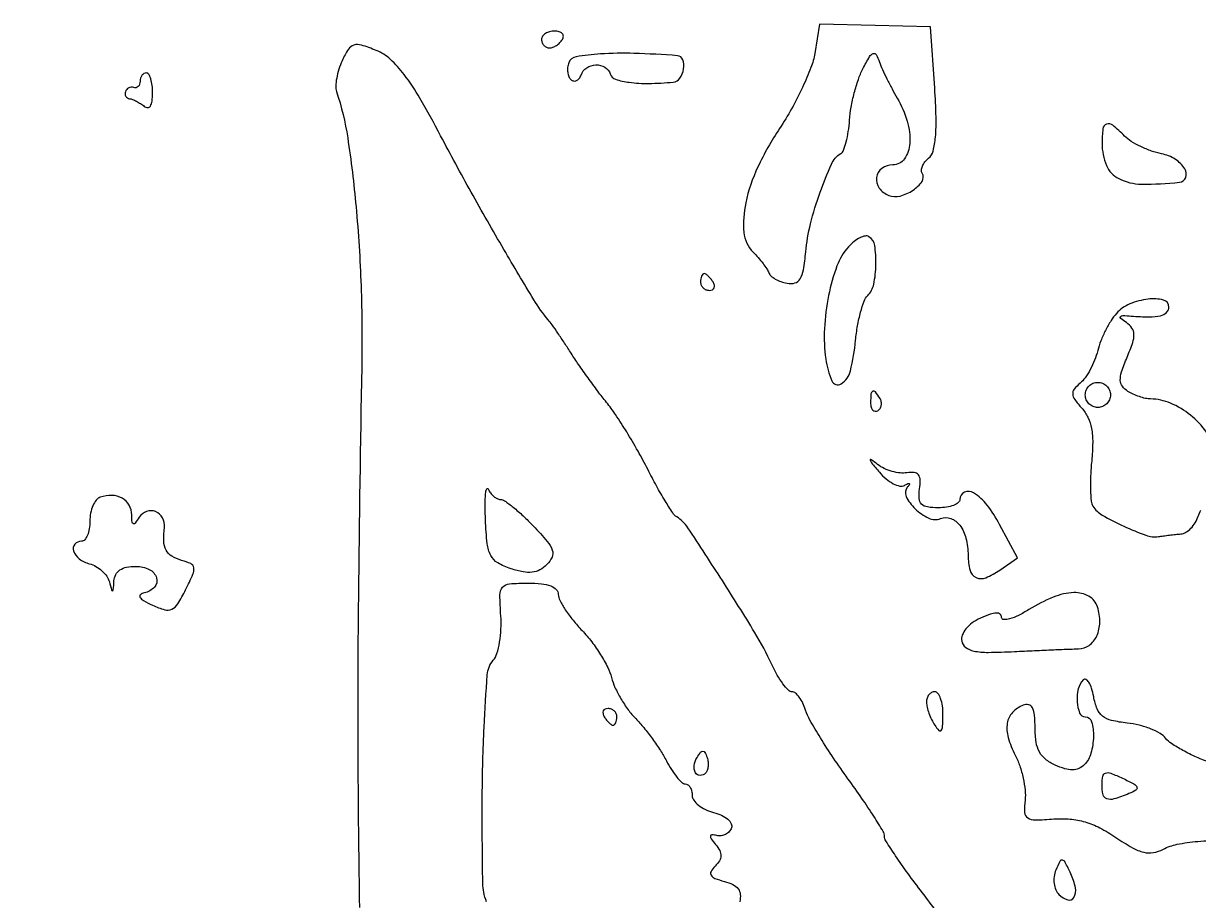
# Model space of a CAD drawing. Extents: x 0 to 5034, y 0 to 2560.
# Drawn here: x 1295.1 to 1435.5, y 1655 to 1759.9 of the extents above; entities that cross this region are included whole.
import ezdxf

# ---------------------------------------------------------------- set-up
doc = ezdxf.new("R2010")
doc.units = 0

msp = doc.modelspace()

# ---------------------------------------------------------------- linework, layer by layer
for points in [[(1228.5, 1642.50939, 0.000059), (1215.411025, 1642.645367, 0.000011), (1191.546875, 1642.889922, 0.000012), (1163.677591, 1643.174228, 0.000011), (1135, 1643.465462, -0.00093)], [(1404.224702, 1653.699307, 0.00629), (1402.5, 1656, -0.006739), (1400.77585, 1658.304265, -0.009778), (1399.321875, 1660.3875, -0.005846), (1398.163096, 1662.163541, -0.142555), (1398, 1662.723961, 0.136743), (1397.842559, 1663.288876, 0.00555), (1396.715841, 1665.107358, 0.009354), (1395.303342, 1667.242227, 0.006456), (1393.628394, 1669.607705, -0.008879), (1391.903727, 1672.068597, -0.01), (1390.336561, 1674.494725, -0.00934), (1389.086124, 1676.605356, -0.052257), (1388.561006, 1677.807787, 0.035708), (1388.227094, 1678.646917, 0.046238), (1387.799598, 1679.356038, 0.053808), (1387.34758, 1679.848663, 0.182188), (1386.946032, 1680, -0.205003), (1386.500488, 1680.190689, -0.030393), (1385.855381, 1680.954688, -0.030096), (1385.166645, 1682.005274, -0.021746), (1384.523958, 1683.25, 0.027912), (1382.469411, 1687.11165, 0.006639), (1378.611265, 1693.292411, 0.003327), (1374.485789, 1699.617205, 0.104157), (1373.165307, 1700.91987, -0.103945), (1372.687889, 1701.390451, -0.009132), (1371.770924, 1702.829899, -0.011654), (1370.738945, 1704.608984, -0.008808), (1369.686538, 1706.607445, 0.01182), (1368.528455, 1708.774808, 0.009343), (1367.177611, 1711.064265, 0.009466), (1365.84318, 1713.143085, 0.023081), (1364.762523, 1714.607445, -0.008943), (1363.727057, 1715.930593, -0.005493), (1362.552707, 1717.523927, -0.005506), (1361.425142, 1719.126432, -0.009789), (1360.537301, 1720.47401, 0.004649), (1359.755351, 1721.687843, 0.004778), (1358.957991, 1722.875788, 0.004631), (1358.24724, 1723.892806, 0.020126), (1357.796659, 1724.47401, -0.038788), (1356.075351, 1726.874037, -0.003961), (1352.49571, 1732.890441, -0.005231), (1348.580988, 1739.754096, -0.005745), (1344.933606, 1746.488323, 0.009664), (1342.463155, 1750.96541, 0.030783), (1340.577534, 1753.811723, 0.04705), (1338.918427, 1755.626286, 0.087389), (1337.235506, 1756.685512, 0.020882), (1335.459533, 1757.325077, 0.150226), (1334.559781, 1757.33019, 0.181287), (1333.900942, 1756.828071, 0.033356), (1333.163291, 1755.459039, 0.030602), (1332.770031, 1754.434017, 0.03058), (1332.50472, 1753.368412, 0.032104), (1332.390775, 1752.412903, 0.095283), (1332.47953, 1751.761849, -0.043776), (1333.819623, 1746.237597, -0.014769), (1334.820124, 1738.006384, -0.014162), (1335.41882, 1728.530835, -0.013284), (1335.498467, 1718.831712, 0.00188), (1335.097668, 1691.370988, 0.004212), (1335.047396, 1670.512766, 0.002272), (1335.21943, 1654.219003, 0.088942)], [(1436.48852, 1711.047978, 0.068692), (1434.582372, 1713.07608, 0.068838), (1432.203144, 1714.507951, 0.098445), (1429.79966, 1715.015313, -0.051765), (1429.200685, 1715.084634, -0.026158), (1428.467712, 1715.288249, -0.025665), (1427.725266, 1715.580138, -0.03463), (1427.090423, 1715.922954, -0.090376), (1426.426058, 1716.53524, -0.157209), (1426.182587, 1717.236791, -0.087745), (1426.33731, 1718.241036, -0.016199), (1427, 1720, 0.016544), (1427.661386, 1721.759181, 0.087316), (1427.8172, 1722.774079, 0.152685), (1427.57471, 1723.494028, 0.087393), (1426.909577, 1724.137109, -0.019208), (1426.231431, 1724.634274, -0.405246), (1426.201915, 1724.860517, -0.245937), (1426.467956, 1724.988434, -0.011417), (1427.5, 1724.929596, 0.015965), (1429.663798, 1724.825968, 0.062445), (1430.991438, 1724.970988, 0.129682), (1431.722231, 1725.362149, 0.208291), (1432, 1726, 0.345951), (1431.338985, 1726.84102, 0.089652), (1429.498034, 1726.95109, 0.070024), (1427.310692, 1726.371727, 0.110087), (1425.732899, 1725.25, 0.043283), (1425.079606, 1724.38519, 0.023147), (1424.420506, 1723.218299, 0.022873), (1423.853644, 1721.956183, 0.032973), (1423.479798, 1720.791018, -0.034203), (1423.116105, 1719.666999, -0.028498), (1422.583141, 1718.529882, -0.029439), (1421.972301, 1717.542765, -0.066365), (1421.376659, 1716.897636, 0.049603), (1420.675156, 1716.187023, 0.189144), (1420.490989, 1715.603971, 0.143083), (1420.732417, 1714.94698, 0.024797), (1421.579767, 1713.911859, -0.074911), (1422.306052, 1712.817742, -0.062865), (1422.73241, 1711.490913, -0.04874), (1422.880779, 1709.808198, -0.022506), (1422.761037, 1707.611777, 0.013908), (1422.632579, 1705.822027, 0.017653), (1422.618439, 1704.165196, 0.0158), (1422.698338, 1702.797811, 0.121798), (1422.906042, 1702.196068, 0.119063), (1424.031764, 1701.128226, 0.022001), (1426.588038, 1699.803848, 0.021704), (1429.247667, 1698.708673, 0.125077), (1430.75, 1698.560433, -0.005518), (1431.331497, 1698.642065, -0.002927), (1432.053642, 1698.731033, -0.002912), (1432.793169, 1698.813388, -0.004512), (1433.432612, 1698.875, 0.114438), (1434.027189, 1699.068688, 0.063359), (1434.628966, 1699.544814, 0.05807), (1435.146622, 1700.213341, 0.058954), (1435.493553, 1700.979687, -0.053335), (1435.818718, 1701.719916, -0.067893)], [(1350.414404, 1654.899865, -0.034896), (1350.08813, 1656.031288, -0.048973), (1349.969537, 1657.075126, -0.004972), (1349.913508, 1667.614303, -0.010549), (1350.123411, 1675.772186, -0.007706), (1350.512777, 1682.020596, -0.154993), (1351.220113, 1683.76522, 0.099384), (1351.659713, 1684.58032, 0.031958), (1351.977952, 1685.923765, 0.03044), (1352.148734, 1687.501267, 0.029773), (1352.128676, 1689.099648, -0.015028), (1352.023429, 1691.6027, -0.180269), (1352.344566, 1692.497045, -0.200724), (1353.15643, 1692.912688, -0.019249), (1355.423531, 1693, -0.026101), (1356.978493, 1692.918773, -0.06433), (1358.088517, 1692.655515, -0.104603), (1358.758055, 1692.226559, -0.200773), (1359, 1691.648314, 0.121558), (1359.174361, 1690.941723, 0.024463), (1359.837153, 1689.817686, 0.024508), (1360.758891, 1688.555358, 0.020758), (1361.849882, 1687.3145, -0.028044), (1362.989373, 1685.979774, -0.022934), (1364.056581, 1684.435534, -0.023521), (1364.907738, 1682.920372, -0.054777), (1365.360087, 1681.701435, 0.046598), (1365.773629, 1680.528763, 0.025207), (1366.48438, 1679.172045, 0.024893), (1367.354163, 1677.852387, 0.035724), (1368.260205, 1676.78525, -0.022803), (1369.221134, 1675.71096, -0.013946), (1370.258885, 1674.36348, -0.013971), (1371.214071, 1672.9686, -0.024039), (1371.91898, 1671.75, 0.022236), (1372.523118, 1670.696866, 0.030119), (1373.165246, 1669.807812, 0.030557), (1373.761879, 1669.16328, 0.193066), (1374.16898, 1669, -0.164001), (1374.485981, 1668.893149, -0.095852), (1374.755888, 1668.59122, -0.077006), (1374.938273, 1668.140653, -0.057794), (1375, 1667.608408, 0.157998), (1375.187997, 1667.028327, 0.068606), (1375.755243, 1666.436042, 0.05815), (1376.587442, 1665.92143, 0.047974), (1377.571039, 1665.571526, -0.046317), (1378.527515, 1665.23483, -0.072007), (1379.260147, 1664.760253, -0.099143), (1379.669118, 1664.227367, -0.205127), (1379.696039, 1663.713118, -0.098172), (1379.427494, 1663.27319, -0.086899), (1379.000831, 1662.946366, -0.085897), (1378.483766, 1662.781345, -0.092772), (1377.955727, 1662.806424, 0.0396), (1377.360173, 1662.898454, 0.395725), (1377.180972, 1662.753697, 0.194371), (1377.26152, 1662.433258, 0.015627), (1377.806934, 1661.732631, -0.050894), (1378.295529, 1661.004514, -0.12917), (1378.441066, 1660.389607, -0.134193), (1378.26356, 1659.797592, -0.056887), (1377.743453, 1659.143453, 0.064471), (1377.258545, 1658.514296, 0.275352), (1377.262874, 1658.059394, 0.168468), (1377.712441, 1657.688282, 0.025133), (1378.847865, 1657.329533, -0.049181), (1379.877732, 1656.948856, -0.118425), (1380.5015, 1656.436032, -0.142134), (1380.7589, 1655.761561, -0.084695), (1380.683853, 1654.899054, 0.155585)], [(1437.01903, 1671.493286, -0.019485), (1435.288645, 1672.180716, -0.020671), (1433.651591, 1672.988638, -0.020802), (1432.30692, 1673.79721, -0.083134), (1431.605364, 1674.449299, 0.10001), (1430.940103, 1675.027386, 0.03547), (1429.796576, 1675.572923, 0.033503), (1428.420916, 1676.009402, 0.033556), (1427, 1676.257954, -0.029771), (1425.132097, 1676.570157, -0.11081), (1424.062863, 1677.081199, -0.132114), (1423.417364, 1677.94543, -0.050163), (1423, 1679.404713, 0.029534), (1422.755152, 1680.416743, 0.064628), (1422.426562, 1681.141803, 0.131458), (1422.076197, 1681.471359, 0.332167), (1421.75, 1681.422721, 0.139706), (1421.157468, 1680.347733, 0.070771), (1421.025416, 1678.795002, 0.081562), (1421.32347, 1677.4573, 0.306272), (1422, 1677, -0.338724), (1422.756329, 1676.421221, -0.071585), (1422.971296, 1674.660574, -0.062464), (1422.674225, 1672.643102, -0.129322), (1421.877331, 1671.277331, -0.090913), (1421.21787, 1670.822216, -0.10323), (1420.468893, 1670.657078, -0.077943), (1419.553839, 1670.790036, -0.031927), (1418.377331, 1671.237846, -0.060993), (1417.234866, 1671.937293, -0.101194), (1416.511518, 1672.799754, -0.087564), (1416.122105, 1673.968915, -0.036724), (1416, 1675.62913, 0.020948), (1415.933733, 1677.210142, 0.098275), (1415.683742, 1678.080491, 0.218254), (1415.233005, 1678.43423, 0.151658), (1414.577319, 1678.391296, 0.114969), (1413.289905, 1677.519308, 0.148114), (1412.668489, 1676.240832, 0.111173), (1412.77613, 1674.53705, 0.04855), (1413.624306, 1672.42304, -0.038151), (1414.164095, 1671.154511, -0.027893), (1414.572992, 1669.678658, -0.028405), (1414.803661, 1668.22821, -0.054108), (1414.795176, 1667.048617, 0.039781), (1414.742347, 1665.572894, 0.241352), (1415.108994, 1664.928627, 0.151524), (1415.979217, 1664.679326, 0.014047), (1418.241009, 1664.79216, -0.041624), (1420.177623, 1664.781972, -0.050095), (1421.965104, 1664.44086, -0.046859), (1423.741679, 1663.726486, -0.030228), (1425.649833, 1662.591976, 0.018848), (1427.625736, 1661.355507, 0.06938), (1428.989625, 1660.806119, 0.104662), (1430.137132, 1660.764993, 0.079833), (1431.328576, 1661.175849, -0.074486), (1432.963623, 1661.759197, -0.026296), (1435.433193, 1662.110798, -0.023945), (1438.383996, 1662.23174, -0.018835)]]:
    msp.add_lwpolyline(points, format="xyb")
for points in [[(1357, 1758, 0.092995), (1357.071618, 1757.618268, 0.096318), (1357.276414, 1757.29375, 0.099231), (1357.581949, 1757.076556, 0.105429), (1357.940983, 1757, 0.089642), (1358.346558, 1757.073302, 0.053229), (1358.7871, 1757.29375, 0.051032), (1359.193797, 1757.617485, 0.06081), (1359.5, 1758, 0.139169), (1359.607943, 1758.379648, 0.191142), (1359.478525, 1758.70625, 0.138808), (1359.110654, 1758.926733, 0.066118), (1358.559017, 1759, 0.062283), (1357.962904, 1758.925455, 0.080552), (1357.457961, 1758.70625, 0.097988), (1357.120018, 1758.381379, 0.153634)], [(1389.667954, 1756.341269, -0.051845), (1389.204708, 1754.63071, -0.017763), (1388.194927, 1752.266075, -0.017438), (1386.887575, 1749.717594, -0.019285), (1385.446032, 1747.352732, 0.036386), (1382.852445, 1742.751167, 0.057541), (1381.405673, 1738.465247, 0.074559), (1381.186993, 1734.928722, 0.176374), (1382.28617, 1732.570973, -0.017006), (1382.89878, 1731.915211, -0.016635), (1383.470111, 1731.21461, -0.016778), (1383.929706, 1730.567139, -0.058221), (1384.160714, 1730.109461, 0.125681), (1384.421181, 1729.729693, 0.048658), (1384.943517, 1729.354948, 0.044225), (1385.616554, 1729.040801, 0.041432), (1386.349131, 1728.841603, 0.114793), (1387.292109, 1728.884923, 0.191997), (1387.913542, 1729.361143, 0.094389), (1388.307865, 1730.443639, 0.016843), (1388.582671, 1732.588482, -0.037604), (1389.156684, 1735.954235, -0.02452), (1390.295975, 1739.729005, -0.020575), (1391.644909, 1743.074233, -0.14929), (1392.775732, 1744.361395, 0.166207), (1393.102999, 1744.759686, 0.025981), (1393.414398, 1745.743768, 0.026502), (1393.668587, 1746.987971, 0.020325), (1393.818036, 1748.367805, -0.027576), (1394.006578, 1749.900711, -0.019067), (1394.380626, 1751.60827, -0.019278), (1394.867689, 1753.226684, -0.036941), (1395.401455, 1754.472694, -0.010454), (1396.20571, 1755.946672, -0.167231), (1396.62725, 1756.315652, -0.382349), (1396.985457, 1756.187818, -0.038133), (1397.390285, 1755.284665, 0.019955), (1397.738291, 1754.426018, 0.008201), (1398.27507, 1753.28987, 0.008099), (1398.891675, 1752.087841, 0.010292), (1399.50124, 1751, -0.06064), (1400.707646, 1748.22583, -0.088138), (1401.008556, 1745.580107, -0.134672), (1400.372793, 1743.725857, -0.248099), (1399, 1743, 0.157889), (1397.684622, 1742.574013, 0.205693), (1397.042174, 1741.49904, 0.193168), (1397.362558, 1740.237375, 0.144511), (1398.512735, 1739.35674, 0.156882), (1399.86449, 1739.282073, 0.082527), (1401.415895, 1739.976242, 0.097637), (1402.47935, 1741.028413, 0.295597), (1402.5, 1742, -0.159708), (1402.410099, 1742.372473, -0.080207), (1402.52638, 1742.84769, -0.066559), (1402.822557, 1743.349758, -0.053327), (1403.26101, 1743.799721, 0.15899), (1403.806179, 1744.66225, 0.040068), (1404.087946, 1746.321362, 0.028682), (1404.162274, 1748.735058, 0.01037), (1404, 1752.163027), (1403.5, 1759.5), (1396.866205, 1759.659799), (1390.23241, 1759.819598)], [(1360.248376, 1755.206872, 0.064033), (1360.11564, 1754.659728, 0.060533), (1360.121842, 1754.085957, 0.065052), (1360.259177, 1753.573105, 0.107998), (1360.513366, 1753.206872, 0.135638), (1360.838164, 1753.038079, 0.159461), (1361.181568, 1753.074831, 0.127738), (1361.492761, 1753.324929, 0.07431), (1361.720238, 1753.75, -0.16059), (1362.391249, 1754.611943, -0.139933), (1363.48344, 1754.965166, -0.146239), (1364.56203, 1754.683214, -0.177567), (1365.209586, 1753.871241, 0.238553), (1365.845713, 1753.241073, 0.045832), (1367.478932, 1752.874587, 0.036093), (1369.797491, 1752.742322, 0.017749), (1372.75, 1752.892035, 0.227714), (1373.537786, 1753.357802, 0.108513), (1373.97701, 1754.480633, 0.125344), (1373.874848, 1755.579652, 0.296553), (1373.25, 1756.056773, 0.011164), (1368.046883, 1756.333978, 0.024048), (1364.035362, 1756.26502, 0.024903), (1361.133208, 1755.929582, 0.266032)], [(1309, 1753, -0.077096), (1308.943642, 1752.636664, -0.119977), (1308.779687, 1752.367188, -0.144529), (1308.535323, 1752.234221, -0.134046), (1308.25, 1752.25, 0.099038), (1307.944686, 1752.288153, 0.097945), (1307.646875, 1752.20625, 0.097945), (1307.402666, 1752.017143, 0.099038), (1307.25, 1751.75, 0.096839), (1307.212135, 1751.457353, 0.119341), (1307.29375, 1751.195333, 0.123168), (1307.483405, 1751.005382, 0.107455), (1307.75, 1750.914963, -0.066705), (1308.107257, 1750.825218, -0.025612), (1308.573437, 1750.611115, -0.024813), (1309.062068, 1750.323921, -0.027943), (1309.5, 1750, 0.177781), (1309.905927, 1749.856026, 0.254521), (1310.232394, 1750.038426, 0.110147), (1310.440029, 1750.619078, 0.031012), (1310.5, 1751.585037, 0.029422), (1310.445508, 1752.510278, 0.045899), (1310.279687, 1753.290605, 0.057891), (1310.038664, 1753.835034, 0.265585), (1309.75, 1754, 0.13236), (1309.46399, 1753.922937, 0.100566), (1309.220313, 1753.70625, 0.087856), (1309.056379, 1753.382111, 0.073375)], [(1424, 1745.571429, 0.099235), (1424.526626, 1742.944139, 0.179159), (1426.004, 1741.358929, 0.114334), (1428.722141, 1740.698481, 0.029654), (1433.25, 1740.918758, 0.282655), (1433.997959, 1741.497863, 0.234043), (1433.896881, 1742.517694, 0.112481), (1432.745639, 1743.675346, 0.091947), (1431.120536, 1744.325893, -0.035362), (1429.904531, 1744.659933, -0.027158), (1428.631864, 1745.187667, -0.027799), (1427.490777, 1745.815457, -0.056772), (1426.691964, 1746.450893, 0.024002), (1425.280613, 1747.73288, 0.256721), (1424.546346, 1747.871674, 0.29261), (1424.102384, 1747.329021, 0.029101)], [(1393.691536, 1733.211645, 0.096247), (1392.31316, 1730.931138, 0.038082), (1391.311895, 1727.390971, 0.037055), (1390.812848, 1723.433072, 0.047888), (1390.975118, 1719.776925, 0.065684), (1391.700542, 1717.168338, 0.462116), (1392.803237, 1716.824076, 0.195465), (1393.920642, 1718.384053, 0.034103), (1394.535635, 1722.024867, -0.019071), (1394.775641, 1723.761981, -0.022129), (1395.139261, 1725.390473, -0.021841), (1395.563378, 1726.72546, -0.108957), (1395.983838, 1727.383838, 0.147427), (1396.712208, 1728.740708, 0.044683), (1396.972888, 1731.088002, 0.043463), (1396.822577, 1733.37688, 0.219626), (1396.133647, 1734.417402, 0.189653), (1395.688365, 1734.497841, 0.065717), (1395.058906, 1734.284078, 0.053905), (1394.358411, 1733.838701, 0.040321)], [(1376, 1729, 0.105053), (1376.081062, 1728.618444, 0.099167), (1376.311086, 1728.29375, 0.09642), (1376.654762, 1728.076123, 0.093332), (1377.059017, 1728, 0.108972), (1377.413961, 1728.078288, 0.182303), (1377.6254, 1728.29375, 0.161196), (1377.656512, 1728.6179, 0.082592), (1377.5, 1729, 0.029505), (1377.231006, 1729.382774, 0.035638), (1376.933975, 1729.70625, 0.038439), (1376.65171, 1729.934461, 0.151918), (1376.440983, 1730, 0.210953), (1376.272352, 1729.92554, 0.081139), (1376.129539, 1729.70625, 0.061769), (1376.032345, 1729.382849, 0.042167)], [(1425, 1715.5, -0.099038), (1424.885486, 1714.927543, -0.097945), (1424.559375, 1714.440625, -0.097945), (1424.072457, 1714.114514, -0.099038), (1423.5, 1714, -0.099038), (1422.927543, 1714.114514, -0.097945), (1422.440625, 1714.440625, -0.097945), (1422.114514, 1714.927543, -0.099038), (1422, 1715.5, -0.099038), (1422.114514, 1716.072457, -0.097945), (1422.440625, 1716.559375, -0.097945), (1422.927543, 1716.885486, -0.099038), (1423.5, 1717, -0.099038), (1424.072457, 1716.885486, -0.097945), (1424.559375, 1716.559375, -0.097945), (1424.885486, 1716.072457, -0.099038)], [(1396.333333, 1714.543989, 0.059057), (1396.394948, 1714.024148, 0.126631), (1396.582917, 1713.669932, 0.191218), (1396.860929, 1713.534562, 0.158515), (1397.182979, 1713.613087, 0.108766), (1397.463027, 1713.88478, 0.099739), (1397.614038, 1714.257398, 0.095385), (1397.612382, 1714.673795, 0.090093), (1397.457295, 1715.069098, 0.02679), (1396.913397, 1715.852054, 0.350126), (1396.59208, 1715.929499, 0.269722), (1396.376303, 1715.618676, 0.019984)], [(1397.383647, 1706.256348, 0.041108), (1398.18678, 1705.457696, 0.054467), (1399.041901, 1704.883154, 0.066256), (1399.820119, 1704.598677, 0.186234), (1400.383647, 1704.683907, -0.01871), (1400.785443, 1704.893566, -0.236686), (1400.951118, 1704.890037, -0.452218), (1400.977834, 1704.778593, -0.030671), (1400.747818, 1704.491477, 0.303747), (1400.580965, 1703.364361, 0.091359), (1401.647623, 1701.886016, 0.081196), (1403.281106, 1700.764837, 0.204244), (1404.694881, 1700.713156, -0.181617), (1405.926022, 1700.721885, -0.145259), (1406.997041, 1699.92325, -0.100876), (1407.729558, 1698.369282, -0.058174), (1407.984687, 1696.309017, 0.062206), (1408.220834, 1694.520008, 0.224331), (1408.939731, 1693.661019, 0.209302), (1410.102658, 1693.637817, 0.054633), (1411.778287, 1694.557259), (1413.882509, 1696.031114), (1411.755731, 1700.015557, 0.042765), (1410.251317, 1702.333079, 0.087501), (1408.648964, 1703.781503, 0.250723), (1407.554678, 1703.85725, 0.295308), (1407, 1703, -0.230416), (1406.813561, 1702.616908, -0.073362), (1406.24716, 1702.29375, -0.055911), (1405.418624, 1702.073063, -0.037169), (1404.437142, 1702, -0.036254), (1403.119265, 1702.095683, -0.161493), (1402.43532, 1702.438963, -0.183561), (1402.141458, 1703.092925, -0.049391), (1402.187142, 1704.25, 0.038404), (1402.254183, 1705.340644, 0.16309), (1402.039962, 1705.948726, 0.206723), (1401.541358, 1706.221794, 0.06563), (1400.675811, 1706.189127, -0.069294), (1399.855068, 1706.164144, -0.041475), (1398.895208, 1706.349579, -0.04072), (1397.951422, 1706.699593, -0.055273), (1397.175811, 1707.171893, 0.010066), (1396.389129, 1707.754281, 0.68824), (1396.289982, 1707.68812, 0.117642), (1396.444781, 1707.373652, 0.003597)], [(1352.074635, 1703, -0.154896), (1352.585404, 1702.837878, -0.015894), (1353.609163, 1702.065273, -0.018623), (1354.792604, 1701.036674, -0.01383), (1356.02354, 1699.817952, -0.013442), (1357.684253, 1697.98392, -0.093766), (1358.284335, 1696.940645, -0.190692), (1358.249217, 1696.102336, -0.091925), (1357.630452, 1695.201881, -0.072105), (1356.79122, 1694.575158, -0.096194), (1355.886206, 1694.289563, -0.077022), (1354.790521, 1694.33326, -0.03164), (1353.348214, 1694.712098, -0.051078), (1351.761507, 1695.424842, -0.142609), (1350.926312, 1696.297906, -0.0945), (1350.502741, 1697.709662, -0.015347), (1350.294832, 1700.578169, -0.00915), (1350.252553, 1702.387634, -0.023903), (1350.308117, 1703.687025, -0.075511), (1350.446314, 1704.248657, -0.663351), (1350.628166, 1704.25, 0.05649), (1350.901641, 1703.771961, 0.056469), (1351.275198, 1703.367188, 0.06192), (1351.687517, 1703.091724, 0.116853)], [(1304.25, 1703.269359, 0.143541), (1303.771052, 1702.926885, 0.063064), (1303.367188, 1702.25152, 0.055033), (1303.092652, 1701.373447, 0.048306), (1303, 1700.416667, -0.039486), (1302.926807, 1699.491297, -0.058687), (1302.70625, 1698.709896, -0.077179), (1302.382736, 1698.177934, -0.221088), (1302, 1698, 0.21695), (1301.200351, 1697.635896, 0.269726), (1301.049186, 1696.847031, 0.145742), (1301.739513, 1695.894301, 0.099966), (1302.94644, 1695.303755, -0.065911), (1303.723405, 1694.98673, -0.05412), (1304.449646, 1694.460354, -0.055998), (1305.019494, 1693.815346, -0.088257), (1305.330438, 1693.147375, 0.003643), (1305.602897, 1692.150908, 0.38784), (1305.712867, 1692.082475, 0.339164), (1305.806353, 1692.186203, 0.003335), (1305.883999, 1693.25, -0.10458), (1306.098403, 1694.011085, -0.125201), (1306.594774, 1694.5634, -0.099544), (1307.394286, 1694.893122, -0.048217), (1308.5, 1695, -0.114626), (1310.103667, 1694.62746, -0.204168), (1310.97363, 1693.618354, -0.26979), (1310.729846, 1692.519668, -0.154031), (1309.512968, 1691.823324, 0.112944), (1309.04191, 1691.602117, 0.392033), (1308.993079, 1691.298745, 0.119345), (1309.429615, 1690.895657, 0.01825), (1310.491675, 1690.354134, 0.036981), (1311.945454, 1689.805109, 0.183072), (1312.80243, 1689.869474, 0.147302), (1313.508943, 1690.501239, 0.021492), (1314.452221, 1692.20468, 0.011825), (1315.31947, 1694.051186, 0.138601), (1315.429341, 1694.830874, 0.254213), (1315.070477, 1695.319635, 0.045984), (1313.973514, 1695.717177, -0.069776), (1312.798891, 1696.207035, -0.139732), (1312.112724, 1696.930854, -0.113696), (1311.829623, 1698.018605, -0.037773), (1311.908038, 1699.674593, 0.158282), (1311.689659, 1700.803204, 0.172869), (1310.855354, 1701.539908, 0.180448), (1309.772206, 1701.565847, 0.169875), (1308.903509, 1700.878115, -0.015285), (1308.427955, 1700.175756, -0.31892), (1308.200502, 1700.098456, -0.312587), (1308.048859, 1700.287899, -0.014946), (1308.015313, 1701.143011, 0.128483), (1307.700347, 1702.304137, 0.134877), (1306.861459, 1703.137693, 0.121113), (1305.634651, 1703.481217, 0.092158)], [(1415.25, 1689.825103, -0.022595), (1414.002449, 1689.12969, -0.04558), (1412.954688, 1688.720594, -0.077803), (1412.247929, 1688.631172, -0.405617), (1412, 1688.88651, 0.222808), (1411.81965, 1689.271138, 0.183994), (1411.386982, 1689.419322, 0.078013), (1410.620939, 1689.272267, 0.020542), (1409.461009, 1688.800281, 0.049652), (1408.48464, 1688.232466, 0.064972), (1407.734038, 1687.525128, 0.077993), (1407.293855, 1686.773221, 0.142901), (1407.230493, 1686.07172, 0.182767), (1407.702051, 1685.311736, 0.114456), (1408.666661, 1684.874023, 0.052266), (1410.394141, 1684.711804, 0.010226), (1413.519483, 1684.809528, -0.001178), (1415.931572, 1684.928672, -0.001356), (1418.233549, 1685.03069, -0.001215), (1420.18514, 1685.107128, -0.007875), (1421.169196, 1685.127763, 0.157509), (1422.451045, 1685.549238, 0.128914), (1423.367377, 1686.672553, 0.105199), (1423.730681, 1688.310861, 0.079147), (1423.455287, 1690.140877, 0.189017), (1422.420889, 1691.417526, 0.139565), (1420.636717, 1691.852014, 0.088055), (1418.172851, 1691.31623, 0.041004)], [(1403.015313, 1678.75, 0.056852), (1403.089392, 1678.164396, 0.026113), (1403.310881, 1677.426563, 0.025456), (1403.627757, 1676.665965, 0.032032), (1404, 1676, 0.043106), (1404.487379, 1675.371881, 0.461139), (1404.771138, 1675.383071, 0.155556), (1404.945789, 1675.849063, 0.011096), (1404.984687, 1677.25, 0.03458), (1404.917643, 1678.303322, 0.052836), (1404.701752, 1679.192188, 0.069028), (1404.382445, 1679.80301, 0.242407), (1404, 1680, 0.124732), (1403.619836, 1679.903664, 0.102154), (1403.298248, 1679.632812, 0.091624), (1403.084918, 1679.227496, 0.078662)], [(1364.5, 1677, 0.029505), (1364.768994, 1676.617226, 0.035638), (1365.066025, 1676.29375, 0.038439), (1365.34829, 1676.065539, 0.151918), (1365.559017, 1676, 0.210953), (1365.727648, 1676.07446, 0.081139), (1365.870461, 1676.29375, 0.061769), (1365.967655, 1676.617151, 0.042167), (1366, 1677, 0.105053), (1365.918938, 1677.381556, 0.099167), (1365.688914, 1677.70625, 0.09642), (1365.345238, 1677.923877, 0.093332), (1364.940983, 1678, 0.108972), (1364.586039, 1677.921712, 0.182303), (1364.3746, 1677.70625, 0.161196), (1364.343488, 1677.3821, 0.082592)], [(1376.604167, 1670.270833, -0.198339), (1375.941134, 1669.995338, -0.274516), (1375.399603, 1670.315272, -0.160291), (1375.239822, 1671.176395, -0.105175), (1375.582949, 1672.134215, -0.024362), (1376.012891, 1672.759582, -0.233206), (1376.294341, 1672.899578, -0.286646), (1376.536207, 1672.749629, -0.033951), (1376.787251, 1672.138246, -0.052621), (1376.903448, 1671.610215, -0.052345), (1376.907167, 1671.068604, -0.057227), (1376.805016, 1670.594136, -0.115259)], [(1427.204371, 1667.820285, -0.019084), (1425.422156, 1667.187213, -0.158767), (1424.576198, 1667.197157, -0.262748), (1424.131669, 1667.693627, -0.054147), (1424, 1668.905915, -0.044752), (1424.090634, 1669.916523, -0.280892), (1424.420319, 1670.287481, -0.169226), (1425.045701, 1670.263261, -0.016542), (1426.454371, 1669.655915, -0.011834), (1427.817323, 1668.974155, -0.175632), (1428.169886, 1668.584603, -0.372684), (1428.052072, 1668.235641, -0.038079)], [(1418.472979, 1658.682783, 0.066393), (1418.269635, 1657.897675, 0.062294), (1418.272607, 1657.069006, 0.066032), (1418.473132, 1656.314872, 0.098729), (1418.850551, 1655.749449, 0.120809), (1419.901481, 1655.112405, 0.3536), (1420.636232, 1655.401847, 0.181685), (1420.81866, 1656.559293, 0.058156), (1420.26285, 1658.240422, 0.00991), (1419.598757, 1659.596782, 0.216642), (1419.26029, 1659.864374, 0.349768), (1418.94401, 1659.719074, 0.0203)]]:
    msp.add_lwpolyline(points, format="xyb", close=True)

doc.saveas('drawing.dxf')
